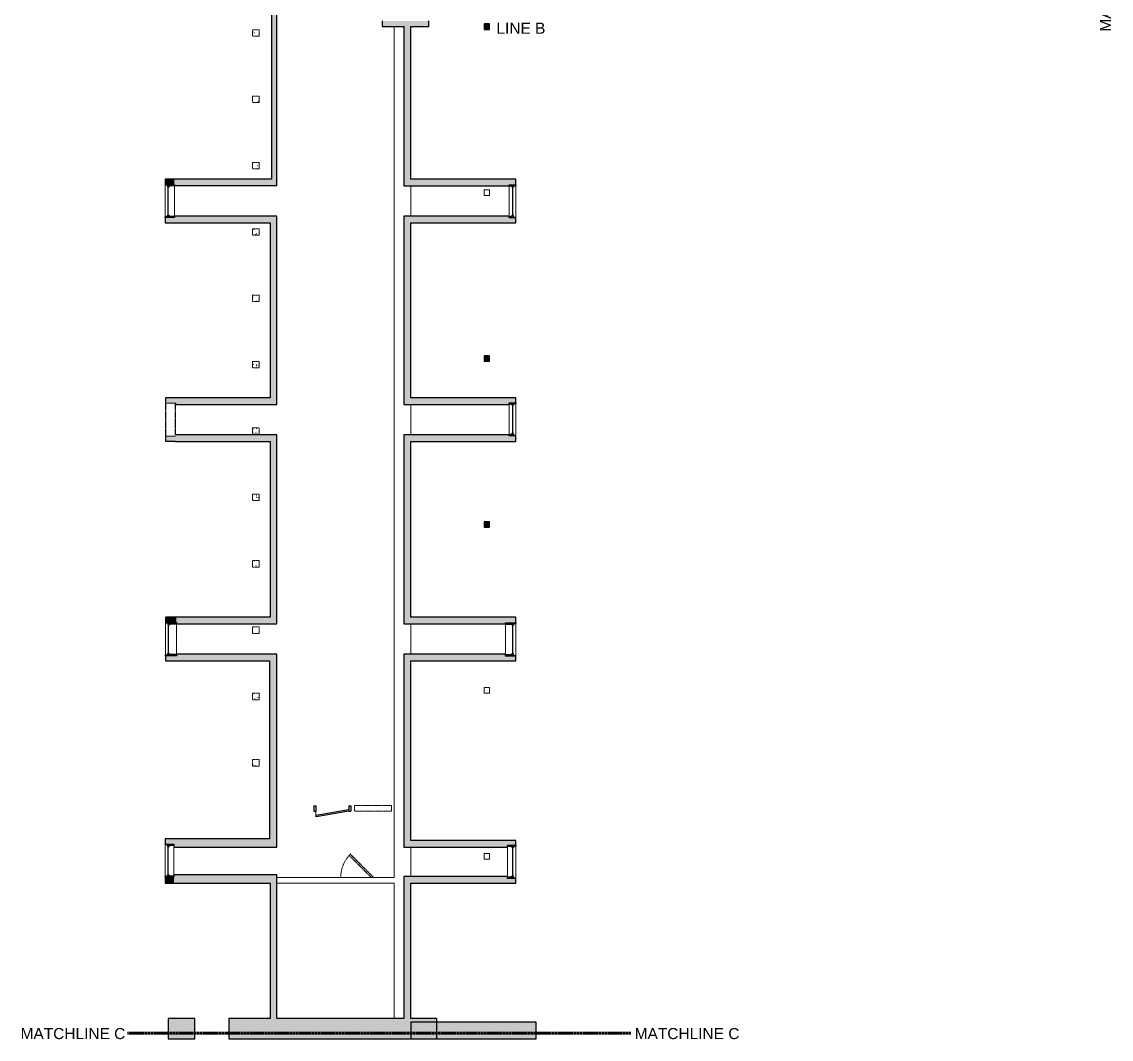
# Model space of a CAD drawing. Header units: inches. Extents: x -1176 to 1507, y -2527 to 978.
# Drawn here: x -1176 to 6, y -1285 to -181 of the extents above; entities that cross this region are included whole.
import ezdxf

# ---------------------------------------------------------------- set-up
doc = ezdxf.new("R2010")
doc.units = ezdxf.units.IN
doc.header["$MEASUREMENT"] = 0
doc.linetypes.add('Dash', pattern=[0.25, 0.125, -0.125])
doc.linetypes.add('Demolished', pattern=[0.1875, 0.125, -0.0625])
for name, color, linetype, lineweight in [('A-ANNO-MATC', 214, 'Dash', 140), ('A-COLS', 52, 'Continuous', 18), ('A-DOOR', 31, 'Continuous', 18), ('A-DOOR-FRAM', 31, 'Continuous', 30), ('A-GLAZ', 151, 'Continuous', 18), ('A-WALL', 113, 'Continuous', 18), ('A-WALL-PATT', 111, 'Continuous', 18), ('G-ANNO-TEXT', 231, 'Continuous', 9), ('I-WALL', 2, 'Continuous', 18), ('S-COLS', 52, 'Continuous', 18)]:
    doc.layers.add(name, color=color, linetype=linetype, lineweight=lineweight)
doc.styles.add('Swis721 Lt BT_1', font='swissl.ttf', dxfattribs={"height": 12})
pattern_1 = [(0, (0, 0), (15.36, 3.84), [0.634, -10.886, 0.634, -10.886, -61.44]), (0, (0, 0), (15.36, 3.84), [-23.04, 0.634, -22.406, 0.634, -10.886, -26.88]), (0, (0, 0), (15.36, 3.84), [-57.6, 0.634, -7.046, 0.634, -18.566]), (120, (5.76, 1.92), (-11.005538, 11.38215), [0.634, -10.886, 0.634, -10.886, -61.44]), (120, (5.76, 1.92), (-11.005538, 11.38215), [-23.04, 0.634, -22.406, 0.634, -10.886, -26.88]), (120, (5.76, 1.92), (-11.005538, 11.38215), [-57.6, 0.634, -7.046, 0.634, -18.566]), (240, (7.68, 9.6), (-4.354462, -15.22215), [0.634, -10.886, 0.634, -10.886, -61.44]), (240, (7.68, 9.6), (-4.354462, -15.22215), [-23.04, 0.634, -22.406, 0.634, -10.886, -26.88]), (240, (7.68, 9.6), (-4.354462, -15.22215), [-57.6, 0.634, -7.046, 0.634, -18.566])]

# ---------------------------------------------------------------- blocks, each defined once
blk = doc.blocks.new('Double Hung - 36_ x 60_ 2-7095674-3rd Floor Demo')
at = {"layer": 'A-GLAZ', "color": 8, "lineweight": 30}
for p, q in [((-18, 5), (-17.25, 5)), ((-17.25, 0.75), (-17.25, 5)), ((-17.25, 2.5), (-17.25, 0.75)), ((-17.25, 2.5), (-15.5, 2.5)), ((-17.25, 0.75), (-15.5, 0.75)), ((-17.25, 0.75), (-16.75, 0.75)), ((-16.75, -5), (-16.75, 0.75)), ((-15.5, 2.5), (-15.5, 0.75)), ((-15.5, 1.625), (15.5, 1.625)), ((15.5, 2.5), (15.5, 0.75)), ((17.25, 2.5), (15.5, 2.5)), ((17.25, 0.75), (15.5, 0.75)), ((16.75, 0.75), (17.25, 0.75)), ((16.75, 0.75), (16.75, -5)), ((17.25, 0.75), (17.25, 5)), ((18, 5), (17.25, 5)), ((17.25, 2.5), (17.25, 0.75)), ((-16.75, -5), (-18, -5)), ((16.75, -5), (18, -5))]:
    blk.add_line(p, q, dxfattribs=at)
blk = doc.blocks.new('Double Hung - 36_ x 60_ 2-7095673-3rd Floor Demo')
at = {"layer": 'A-GLAZ', "color": 8, "lineweight": 30}
for p, q in [((-18, 6), (-17.25, 6)), ((-17.25, 1.75), (-17.25, 6)), ((-17.25, 3.5), (-17.25, 1.75)), ((-17.25, 3.5), (-15.5, 3.5)), ((-17.25, 1.75), (-15.5, 1.75)), ((-17.25, 1.75), (-16.75, 1.75)), ((-16.75, -6), (-16.75, 1.75)), ((-15.5, 3.5), (-15.5, 1.75)), ((-15.5, 2.625), (15.5, 2.625)), ((15.5, 3.5), (15.5, 1.75)), ((17.25, 3.5), (15.5, 3.5)), ((17.25, 1.75), (15.5, 1.75)), ((16.75, 1.75), (17.25, 1.75)), ((16.75, 1.75), (16.75, -6)), ((17.25, 1.75), (17.25, 6)), ((18, 6), (17.25, 6)), ((17.25, 3.5), (17.25, 1.75)), ((-16.75, -6), (-18, -6)), ((16.75, -6), (18, -6))]:
    blk.add_line(p, q, dxfattribs=at)
blk = doc.blocks.new('Double Hung - 36_ x 60_ 2-7095671-3rd Floor Demo')
at = {"layer": 'A-GLAZ', "color": 8, "lineweight": 30}
for p, q in [((-18, 4.75), (-17.25, 4.75)), ((-17.25, 0.5), (-17.25, 4.75)), ((-17.25, 2.25), (-17.25, 0.5)), ((-17.25, 2.25), (-15.5, 2.25)), ((-17.25, 0.5), (-15.5, 0.5)), ((-17.25, 0.5), (-16.75, 0.5)), ((-16.75, -4.75), (-16.75, 0.5)), ((-15.5, 2.25), (-15.5, 0.5)), ((-15.5, 1.375), (15.5, 1.375)), ((15.5, 2.25), (15.5, 0.5)), ((17.25, 2.25), (15.5, 2.25)), ((17.25, 0.5), (15.5, 0.5)), ((16.75, 0.5), (17.25, 0.5)), ((16.75, 0.5), (16.75, -4.75)), ((17.25, 0.5), (17.25, 4.75)), ((18, 4.75), (17.25, 4.75)), ((17.25, 2.25), (17.25, 0.5)), ((-16.75, -4.75), (-18, -4.75)), ((16.75, -4.75), (18, -4.75))]:
    blk.add_line(p, q, dxfattribs=at)
blk = doc.blocks.new('Double Hung - 36_ x 60_ 2-7095677-3rd Floor Demo')
at = {"layer": 'A-GLAZ', "color": 8, "lineweight": 30}
for p, q in [((-18, 4.5), (-17.25, 4.5)), ((-17.25, 0.25), (-17.25, 4.5)), ((-17.25, 2), (-17.25, 0.25)), ((-17.25, 2), (-15.5, 2)), ((-17.25, 0.25), (-15.5, 0.25)), ((-17.25, 0.25), (-16.75, 0.25)), ((-16.75, -4.5), (-16.75, 0.25)), ((-15.5, 2), (-15.5, 0.25)), ((-15.5, 1.125), (15.5, 1.125)), ((15.5, 2), (15.5, 0.25)), ((17.25, 2), (15.5, 2)), ((17.25, 0.25), (15.5, 0.25)), ((16.75, 0.25), (17.25, 0.25)), ((16.75, 0.25), (16.75, -4.5)), ((17.25, 0.25), (17.25, 4.5)), ((18, 4.5), (17.25, 4.5)), ((17.25, 2), (17.25, 0.25)), ((-16.75, -4.5), (-18, -4.5)), ((16.75, -4.5), (18, -4.5))]:
    blk.add_line(p, q, dxfattribs=at)
blk = doc.blocks.new('Double Hung - 36_ x 60_ 2-7095672-3rd Floor Demo')
at = {"layer": 'A-GLAZ', "color": 8, "lineweight": 30}
for p, q in [((-18, 5.5), (-17.25, 5.5)), ((-17.25, 1.25), (-17.25, 5.5)), ((-17.25, 3), (-17.25, 1.25)), ((-17.25, 3), (-15.5, 3)), ((-17.25, 1.25), (-15.5, 1.25)), ((-17.25, 1.25), (-16.75, 1.25)), ((-16.75, -5.5), (-16.75, 1.25)), ((-15.5, 3), (-15.5, 1.25)), ((-15.5, 2.125), (15.5, 2.125)), ((15.5, 3), (15.5, 1.25)), ((17.25, 3), (15.5, 3)), ((17.25, 1.25), (15.5, 1.25)), ((16.75, 1.25), (17.25, 1.25)), ((16.75, 1.25), (16.75, -5.5)), ((17.25, 1.25), (17.25, 5.5)), ((18, 5.5), (17.25, 5.5)), ((17.25, 3), (17.25, 1.25)), ((-16.75, -5.5), (-18, -5.5)), ((16.75, -5.5), (18, -5.5))]:
    blk.add_line(p, q, dxfattribs=at)
blk = doc.blocks.new('Double Hung - 36_ x 60_ 2-7095675-3rd Floor Demo')
at = {"layer": 'A-GLAZ', "color": 8, "lineweight": 30}
for p, q in [((-18, 3.625), (-17.25, 3.625)), ((-17.25, -0.625), (-17.25, 3.625)), ((-17.25, 1.125), (-17.25, -0.625)), ((-17.25, 1.125), (-15.5, 1.125)), ((-15.5, 1.125), (-15.5, -0.625)), ((-15.5, 0.25), (15.5, 0.25)), ((15.5, 1.125), (15.5, -0.625)), ((17.25, 1.125), (15.5, 1.125)), ((17.25, -0.625), (17.25, 3.625)), ((18, 3.625), (17.25, 3.625)), ((17.25, 1.125), (17.25, -0.625)), ((-16.75, -3.625), (-18, -3.625)), ((-17.25, -0.625), (-15.5, -0.625)), ((-17.25, -0.625), (-16.75, -0.625)), ((-16.75, -3.625), (-16.75, -0.625)), ((17.25, -0.625), (15.5, -0.625)), ((16.75, -0.625), (17.25, -0.625)), ((16.75, -0.625), (16.75, -3.625)), ((16.75, -3.625), (18, -3.625))]:
    blk.add_line(p, q, dxfattribs=at)
blk = doc.blocks.new('Single Flush - D2 3_ X 8_-8252910-3rd Floor Demo')
at = {"layer": 'A-DOOR', "color": 8, "lineweight": 30}
for p, q in [((-17.7, -7.5), (17.6, -1.3)), ((-17.4, -9.2), (-17.7, -7.5)), ((17.9, -3), (-17.4, -9.2)), ((17.6, -1.3), (17.9, -3))]:
    blk.add_line(p, q, dxfattribs=at)
at = {"layer": 'A-DOOR', "lineweight": 9}
blk.add_arc((17.9, -3), 35.8, 179.5, 190, dxfattribs=at)
at = {"layer": 'A-DOOR-FRAM', "color": 8}
for p, q in [((-20, 2.8), (-20, -3)), ((-20, 2.8), (-18, 2.8)), ((-18, 2.8), (-18, -3)), ((18, 2.8), (18, -3)), ((18, 2.8), (20, 2.8)), ((20, 2.8), (20, -3)), ((-20, -3), (-18, -3)), ((18, -3), (20, -3))]:
    blk.add_line(p, q, dxfattribs=at)
blk = doc.blocks.new('Single Flush - D2 3_ X 8_-8252891-3rd Floor Demo')
at = {"layer": 'A-DOOR', "color": 250, "linetype": 'Demolished', "lineweight": 30}
for p, q in [((-7.4, 28.3), (-8.7, 27.1)), ((-8.7, 27.1), (15.4, 3)), ((17.9, 3), (-7.4, 28.3))]:
    blk.add_line(p, q, dxfattribs=at)
at = {"layer": 'A-DOOR', "color": 7, "linetype": 'Demolished', "lineweight": 9}
blk.add_arc((17.9, 3), 35.8, 135, 179.9988, dxfattribs=at)

msp = doc.modelspace()

# ---------------------------------------------------------------- hatches: boundary and pattern name
at = {"layer": 'A-COLS'}
for points in [[(-668.5, -189.2), (-668.5, -183.2), (-674.5, -183.2), (-674.5, -189.2)], [(-668.5, -549.2), (-668.5, -543.2), (-674.5, -543.2), (-674.5, -549.2)], [(-668.5, -729.2), (-668.5, -723.2), (-674.5, -723.2), (-674.5, -729.2)]]:
    msp.add_hatch(color=250, dxfattribs=at).paths.add_polyline_path(points, flags=0)
at = {"layer": 'A-WALL-PATT', "lineweight": 9}
for points in [[(-899.1, -358.5), (-899.1, -162.3), (-905.1, -162.3), (-905.1, -358.5)], [(-734.5, -185.9), (-734.5, -179.9), (-784.8, -179.9), (-784.8, -185.9), (-754, -185.9)], [(-754, -351.5), (-754, -185.9), (-761.3, -185.9), (-761.3, -351.5)], [(-1010.3, -357.3), (-1010.3, -351.5), (-1020.3, -351.5), (-1020.3, -357.3)], [(-948.5, -358.5), (-905.1, -358.5), (-905.1, -351.5), (-1010.3, -351.5), (-1010.3, -358.5)], [(-647.3, -358.8), (-647.3, -357.6), (-640.1, -357.6), (-640.1, -351.5), (-761.3, -351.5), (-761.3, -358.8)], [(-948.5, -398.9), (-906.3, -398.9), (-906.3, -391.6), (-1010.3, -391.6), (-1010.3, -393.3), (-1020.3, -393.3), (-1020.3, -398.9)], [(-906.3, -589), (-899.1, -589), (-899.1, -391.6), (-906.3, -391.6), (-906.3, -537.3)], [(-761.3, -589), (-754, -589), (-754, -391.6), (-761.3, -391.6), (-761.3, -537.3)], [(-640.1, -398.9), (-640.1, -393.6), (-647.3, -393.6), (-647.3, -391.6), (-754, -391.6), (-754, -398.9)], [(-948.5, -596), (-899.1, -596), (-899.1, -589), (-1009, -589), (-1009, -596)], [(-647.3, -596.2), (-647.3, -594.2), (-640.1, -594.2), (-640.1, -589), (-761.3, -589), (-761.3, -596.2)], [(-906.3, -636.2), (-906.3, -628.9), (-1009, -628.9), (-1009, -636.2), (-948.5, -636.2)], [(-906.3, -826.9), (-899.1, -826.9), (-899.1, -628.9), (-906.3, -628.9), (-906.3, -778.7)], [(-761.3, -826.9), (-754, -826.9), (-754, -628.9), (-761.3, -628.9), (-761.3, -778.7)], [(-640.1, -636.2), (-640.1, -630.2), (-647.3, -630.2), (-647.3, -628.9), (-754, -628.9), (-754, -636.2)], [(-1008, -832.7), (-1008, -826.9), (-1020, -826.9), (-1020, -832.7)], [(-948.5, -833.9), (-899.1, -833.9), (-899.1, -826.9), (-1008, -826.9), (-1008, -833.9)], [(-651.1, -834.2), (-651.1, -833), (-640.1, -833), (-640.1, -826.9), (-761.3, -826.9), (-761.3, -834.2)], [(-907.1, -874.2), (-907.1, -867), (-1008, -867), (-1008, -868.7), (-1020, -868.7), (-1020, -874.2), (-948.5, -874.2)], [(-907.1, -1076.2), (-899.1, -1076.2), (-899.1, -867), (-907.1, -867), (-907.1, -1067.2)], [(-754, -1069), (-754, -867), (-761.3, -867), (-761.3, -1069)], [(-640.1, -874.2), (-640.1, -869), (-651.1, -869), (-651.1, -867), (-754, -867), (-754, -874.2)], [(-948.5, -1076.2), (-907.1, -1076.2), (-907.1, -1067.2), (-1020.3, -1067.2), (-1020.3, -1073), (-1010.8, -1073), (-1010.8, -1076.2)], [(-649.1, -1076.2), (-649.1, -1069), (-761.3, -1069), (-761.3, -1076.2)], [(-1010.8, -1115.3), (-1010.8, -1109), (-1020.3, -1109), (-1020.3, -1115.3)], [(-899.1, -1115.3), (-899.1, -1106.3), (-1010.8, -1106.3), (-1010.8, -1115.3), (-906.3, -1115.3)], [(-761.3, -1262.2), (-754, -1262.2), (-754, -1108.2), (-761.3, -1108.2), (-761.3, -1261.6)], [(-649.1, -1115.5), (-649.1, -1108.2), (-754, -1108.2), (-754, -1115.5)], [(-906.3, -1262.2), (-899.1, -1262.2), (-899.1, -1115.3), (-906.3, -1115.3), (-906.3, -1261.6)], [(-988.1, -1284.2), (-988.1, -1262.2), (-1017.1, -1262.2), (-1017.1, -1284.2)], [(-725.8, -1284.2), (-725.8, -1262.2), (-951.1, -1262.2), (-951.1, -1284.2)], [(-754, -1284.2), (-618, -1284.2), (-618, -1266.2), (-754, -1266.2)]]:
    msp.add_hatch(color=7, dxfattribs=at).paths.add_polyline_path(points, flags=0)
h = msp.add_hatch(color=7, dxfattribs=at)
h.paths.add_polyline_path([(-1009, -636), (-1009, -630.6), (-1020, -630.6), (-1020, -636)], flags=0)
h.paths.add_polyline_path([(-1009, -594.6), (-1009, -589), (-1020, -589), (-1020, -594.6)], flags=0)
h = msp.add_hatch(color=7, dxfattribs=at)
h.paths.add_polyline_path([(-640.1, -1115.5), (-640.1, -1110.2), (-649.1, -1110.2), (-649.1, -1115.5)], flags=0)
h.paths.add_polyline_path([(-649.1, -1074.2), (-640.1, -1074.2), (-640.1, -1069), (-649.1, -1069)], flags=0)
at = {"layer": 'S-COLS', "linetype": 'Demolished', "lineweight": 9}
h = msp.add_hatch(dxfattribs=at)
h.set_pattern_fill('FP_1', style=0, pattern_type=2)
h.set_pattern_definition(pattern_1)
h.paths.add_polyline_path([(-918.5, -196.4), (-918.5, -189.4), (-925.5, -189.4), (-925.5, -196.4)], flags=0)
h = msp.add_hatch(dxfattribs=at)
h.set_pattern_fill('FP_1', style=0, pattern_type=2)
h.set_pattern_definition(pattern_1)
h.paths.add_polyline_path([(-925.5, -268.4), (-918.5, -268.4), (-918.5, -261.4), (-925.5, -261.4)], flags=0)
h = msp.add_hatch(dxfattribs=at)
h.set_pattern_fill('FP_1', style=0, pattern_type=2)
h.set_pattern_definition(pattern_1)
h.paths.add_polyline_path([(-925.5, -340.4), (-918.5, -340.4), (-918.5, -333.4), (-925.5, -333.4)], flags=0)
h = msp.add_hatch(dxfattribs=at)
h.set_pattern_fill('FP_1', style=0, pattern_type=2)
h.set_pattern_definition(pattern_1)
h.paths.add_polyline_path([(-918.5, -412.4), (-918.5, -405.4), (-925.5, -405.4), (-925.5, -412.4)], flags=0)
h = msp.add_hatch(dxfattribs=at)
h.set_pattern_fill('FP_1', style=0, pattern_type=2)
h.set_pattern_definition(pattern_1)
h.paths.add_polyline_path([(-918.5, -484.4), (-918.5, -477.4), (-925.5, -477.4), (-925.5, -484.4)], flags=0)
h = msp.add_hatch(dxfattribs=at)
h.set_pattern_fill('FP_1', style=0, pattern_type=2)
h.set_pattern_definition(pattern_1)
h.paths.add_polyline_path([(-918.5, -556.4), (-918.5, -549.4), (-925.5, -549.4), (-925.5, -556.4)], flags=0)
h = msp.add_hatch(dxfattribs=at)
h.set_pattern_fill('FP_1', style=0, pattern_type=2)
h.set_pattern_definition(pattern_1)
h.paths.add_polyline_path([(-925.5, -628.4), (-918.5, -628.4), (-918.5, -621.4), (-925.5, -621.4)], flags=0)
h = msp.add_hatch(dxfattribs=at)
h.set_pattern_fill('FP_1', style=0, pattern_type=2)
h.set_pattern_definition(pattern_1)
h.paths.add_polyline_path([(-918.5, -700.4), (-918.5, -693.4), (-925.5, -693.4), (-925.5, -700.4)], flags=0)
h = msp.add_hatch(dxfattribs=at)
h.set_pattern_fill('FP_1', style=0, pattern_type=2)
h.set_pattern_definition(pattern_1)
h.paths.add_polyline_path([(-918.5, -772.4), (-918.5, -765.4), (-925.5, -765.4), (-925.5, -772.4)], flags=0)
h = msp.add_hatch(dxfattribs=at)
h.set_pattern_fill('FP_1', style=0, pattern_type=2)
h.set_pattern_definition(pattern_1)
h.paths.add_polyline_path([(-925.5, -916.4), (-918.5, -916.4), (-918.5, -909.4), (-925.5, -909.4)], flags=0)
h = msp.add_hatch(dxfattribs=at)
h.set_pattern_fill('FP_1', style=0, pattern_type=2)
h.set_pattern_definition(pattern_1)
h.paths.add_polyline_path([(-925.5, -988.4), (-918.5, -988.4), (-918.5, -981.4), (-925.5, -981.4)], flags=0)

# ---------------------------------------------------------------- linework, layer by layer
at = {"layer": 'A-ANNO-MATC'}
msp.add_line((-1061, -1278.3), (-515, -1278.3), dxfattribs=at)
at = {"layer": 'A-COLS', "color": 8, "lineweight": 30}
for p, q in [((-668.5, -183.2), (-674.5, -183.2)), ((-674.5, -183.2), (-674.5, -189.2)), ((-668.5, -189.2), (-668.5, -183.2)), ((-674.5, -189.2), (-668.5, -189.2)), ((-668.5, -543.2), (-674.5, -543.2)), ((-674.5, -543.2), (-674.5, -549.2)), ((-668.5, -549.2), (-668.5, -543.2)), ((-674.5, -549.2), (-668.5, -549.2)), ((-668.5, -723.2), (-674.5, -723.2)), ((-674.5, -723.2), (-674.5, -729.2)), ((-674.5, -729.2), (-668.5, -729.2)), ((-668.5, -729.2), (-668.5, -723.2))]:
    msp.add_line(p, q, dxfattribs=at)
at = {"layer": 'A-COLS', "lineweight": 9}
for p, q in [((-674.5, -363.2), (-668.5, -363.2)), ((-674.5, -369.2), (-674.5, -363.2)), ((-668.5, -363.2), (-668.5, -369.2)), ((-668.5, -369.2), (-674.5, -369.2)), ((-674.5, -903.2), (-668.5, -903.2)), ((-674.5, -909.2), (-674.5, -903.2)), ((-668.5, -909.2), (-674.5, -909.2)), ((-668.5, -903.2), (-668.5, -909.2)), ((-674.5, -1083.2), (-668.5, -1083.2)), ((-674.5, -1089.2), (-674.5, -1083.2)), ((-668.5, -1083.2), (-668.5, -1089.2)), ((-668.5, -1089.2), (-674.5, -1089.2))]:
    msp.add_line(p, q, dxfattribs=at)
at = {"layer": 'A-WALL', "color": 8, "lineweight": 30}
for p, q in [((-905.1, -162.3), (-905.1, -351.5)), ((-899.1, -358.5), (-899.1, -162.3)), ((-784.8, -179.9), (-784.8, -185.9)), ((-784.8, -185.9), (-761.3, -185.9)), ((-754, -185.9), (-734.5, -185.9)), ((-734.5, -185.9), (-734.5, -179.9)), ((-1020.3, -351.5), (-1020.3, -357.3)), ((-905.1, -351.5), (-1020.3, -351.5)), ((-1020.3, -357.3), (-1010.3, -357.3)), ((-1010.3, -357.3), (-1010.3, -358.5)), ((-1010.3, -358.5), (-899.1, -358.5)), ((-906.3, -589), (-1020, -589)), ((-899.1, -596), (-899.1, -589)), ((-1009, -594.6), (-1009, -596)), ((-1009, -596), (-899.1, -596)), ((-1020, -636), (-1009, -636)), ((-1020, -826.9), (-1020, -832.7)), ((-906.3, -826.9), (-1020, -826.9)), ((-899.1, -833.9), (-899.1, -826.9)), ((-1020, -832.7), (-1008, -832.7)), ((-1008, -832.7), (-1008, -833.9)), ((-1008, -833.9), (-899.1, -833.9)), ((-899.1, -867), (-907.1, -867)), ((-907.1, -874.2), (-907.1, -1067.2)), ((-899.1, -1076.2), (-899.1, -867)), ((-907.1, -1067.2), (-1020.3, -1067.2)), ((-1020.3, -1067.2), (-1020.3, -1073)), ((-1020.3, -1073), (-1010.8, -1073)), ((-1010.8, -1073), (-1010.8, -1076.2)), ((-640.1, -1069), (-649.1, -1069)), ((-649.1, -1074.2), (-640.1, -1074.2)), ((-640.1, -1074.2), (-640.1, -1069)), ((-1010.8, -1076.2), (-899.1, -1076.2)), ((-1010.8, -1109), (-1020.3, -1109)), ((-1020.3, -1109), (-1020.3, -1115.3)), ((-899.1, -1106.3), (-1010.8, -1106.3)), ((-1010.8, -1106.3), (-1010.8, -1109)), ((-899.1, -1115.3), (-899.1, -1106.3)), ((-640.1, -1110.2), (-649.1, -1110.2)), ((-640.1, -1115.5), (-640.1, -1110.2)), ((-1020.3, -1115.3), (-906.3, -1115.3)), ((-649.1, -1115.5), (-640.1, -1115.5)), ((-988.1, -1262.2), (-1017.1, -1262.2)), ((-1017.1, -1262.2), (-1017.1, -1284.2)), ((-988.1, -1284.2), (-988.1, -1262.2)), ((-906.3, -1262.2), (-951.1, -1262.2)), ((-951.1, -1262.2), (-951.1, -1284.2)), ((-761.3, -1262.2), (-899.1, -1262.2)), ((-725.8, -1262.2), (-754, -1262.2)), ((-725.8, -1284.2), (-725.8, -1262.2)), ((-618, -1266.2), (-754, -1266.2)), ((-754, -1266.2), (-754, -1284.2)), ((-618, -1284.2), (-618, -1266.2)), ((-1017.1, -1284.2), (-988.1, -1284.2)), ((-951.1, -1284.2), (-618, -1284.2))]:
    msp.add_line(p, q, dxfattribs=at)
at = {"layer": 'A-WALL', "lineweight": 9}
for p, q in [((-772, -1109.3), (-772, -185.9)), ((-1020.3, -391.6), (-1020.3, -357.3)), ((-1010.3, -358.5), (-1010.3, -391.6)), ((-754, -358.8), (-754, -391.6)), ((-1020, -594.6), (-1009, -594.6)), ((-754, -596.2), (-754, -628.9)), ((-1009, -630.6), (-1020, -630.6)), ((-1020, -867), (-1020, -832.7)), ((-1008, -833.9), (-1008, -867)), ((-754, -834.2), (-754, -867)), ((-651.1, -867), (-651.1, -834.2)), ((-640.1, -834.2), (-640.1, -867)), ((-1020.3, -1109), (-1020.3, -1073)), ((-640.1, -1074.2), (-640.1, -1110.2)), ((-1010.8, -1076.2), (-1010.8, -1106.3)), ((-754, -1076.2), (-754, -1108.2)), ((-649.1, -1108.2), (-649.1, -1076.2)), ((-899.1, -1109.3), (-772, -1109.3)), ((-772, -1115.3), (-899.1, -1115.3)), ((-772, -1262.2), (-772, -1115.3))]:
    msp.add_line(p, q, dxfattribs=at)
at = {"layer": 'A-WALL', "color": 250, "linetype": 'Demolished', "lineweight": 30}
for p, q in [((-1020, -589), (-1020, -636)), ((-1009, -628.9), (-1009, -594.6))]:
    msp.add_line(p, q, dxfattribs=at)
at = {"layer": 'A-WALL', "color": 7, "linetype": 'Demolished', "lineweight": 9}
for p, q in [((-1009, -594.6), (-1020, -594.6)), ((-1020, -630.6), (-1009, -630.6)), ((-815, -1031.3), (-775, -1031.3)), ((-815, -1031.3), (-815, -1037.3)), ((-775, -1037.3), (-815, -1037.3)), ((-775, -1037.3), (-775, -1031.3))]:
    msp.add_line(p, q, dxfattribs=at)
at = {"layer": 'I-WALL', "color": 8, "lineweight": 30}
for p, q in [((-761.3, -185.9), (-761.3, -358.8)), ((-754, -351.5), (-754, -185.9)), ((-640.1, -351.5), (-754, -351.5)), ((-640.1, -357.6), (-640.1, -351.5)), ((-761.3, -358.8), (-647.3, -358.8)), ((-647.3, -358.8), (-647.3, -357.6)), ((-647.3, -357.6), (-640.1, -357.6)), ((-1010.3, -393.3), (-1020.3, -393.3)), ((-1020.3, -393.3), (-1020.3, -398.9)), ((-1020.3, -398.9), (-906.3, -398.9)), ((-899.1, -391.6), (-1010.3, -391.6)), ((-1010.3, -391.6), (-1010.3, -393.3)), ((-906.3, -398.9), (-906.3, -589)), ((-899.1, -589), (-899.1, -391.6)), ((-761.3, -391.6), (-761.3, -596.2)), ((-647.3, -391.6), (-761.3, -391.6)), ((-754, -589), (-754, -398.9)), ((-754, -398.9), (-640.1, -398.9)), ((-647.3, -393.6), (-647.3, -391.6)), ((-640.1, -393.6), (-647.3, -393.6)), ((-640.1, -398.9), (-640.1, -393.6)), ((-640.1, -589), (-754, -589)), ((-640.1, -594.2), (-640.1, -589)), ((-761.3, -596.2), (-647.3, -596.2)), ((-647.3, -596.2), (-647.3, -594.2)), ((-647.3, -594.2), (-640.1, -594.2)), ((-899.1, -628.9), (-1009, -628.9)), ((-1009, -636), (-1009, -636.2)), ((-1009, -636.2), (-906.3, -636.2)), ((-906.3, -636.2), (-906.3, -826.9)), ((-899.1, -826.9), (-899.1, -628.9)), ((-761.3, -628.9), (-761.3, -834.2)), ((-647.3, -628.9), (-761.3, -628.9)), ((-754, -826.9), (-754, -636.2)), ((-754, -636.2), (-640.1, -636.2)), ((-647.3, -630.2), (-647.3, -628.9)), ((-640.1, -630.2), (-647.3, -630.2)), ((-640.1, -636.2), (-640.1, -630.2)), ((-640.1, -826.9), (-754, -826.9)), ((-640.1, -833), (-640.1, -826.9)), ((-761.3, -834.2), (-651.1, -834.2)), ((-651.1, -834.2), (-651.1, -833)), ((-651.1, -833), (-640.1, -833)), ((-1008, -868.7), (-1020, -868.7)), ((-1020, -868.7), (-1020, -874.2)), ((-1020, -874.2), (-907.1, -874.2)), ((-907.1, -867), (-1008, -867)), ((-1008, -867), (-1008, -868.7)), ((-761.3, -867), (-761.3, -1076.2)), ((-651.1, -867), (-761.3, -867)), ((-754, -1069), (-754, -874.2)), ((-754, -874.2), (-640.1, -874.2)), ((-651.1, -869), (-651.1, -867)), ((-640.1, -869), (-651.1, -869)), ((-640.1, -874.2), (-640.1, -869)), ((-649.1, -1069), (-754, -1069)), ((-649.1, -1076.2), (-649.1, -1074.2)), ((-761.3, -1076.2), (-649.1, -1076.2)), ((-761.3, -1108.2), (-761.3, -1262.2)), ((-649.1, -1108.2), (-761.3, -1108.2)), ((-649.1, -1110.2), (-649.1, -1108.2)), ((-906.3, -1115.3), (-906.3, -1262.2)), ((-899.1, -1262.2), (-899.1, -1115.3)), ((-754, -1262.2), (-754, -1115.5)), ((-754, -1115.5), (-649.1, -1115.5))]:
    msp.add_line(p, q, dxfattribs=at)
at = {"layer": 'I-WALL', "lineweight": 9}
for p, q in [((-647.3, -391.6), (-647.3, -358.8)), ((-640.1, -357.6), (-640.1, -393.6)), ((-1020.3, -393.3), (-1020.3, -391.6)), ((-647.3, -628.9), (-647.3, -596.2)), ((-640.1, -594.2), (-640.1, -630.2)), ((-640.1, -833), (-640.1, -834.2)), ((-1020, -868.7), (-1020, -867)), ((-640.1, -867), (-640.1, -869))]:
    msp.add_line(p, q, dxfattribs=at)
at = {"layer": 'S-COLS', "color": 7, "linetype": 'Demolished', "lineweight": 9}
for p, q in [((-925.5, -189.4), (-918.5, -189.4)), ((-925.5, -196.4), (-925.5, -189.4)), ((-918.5, -196.4), (-925.5, -196.4)), ((-918.5, -189.4), (-918.5, -196.4)), ((-925.5, -261.4), (-918.5, -261.4)), ((-925.5, -268.4), (-925.5, -261.4)), ((-918.5, -268.4), (-925.5, -268.4)), ((-918.5, -261.4), (-918.5, -268.4)), ((-925.5, -333.4), (-918.5, -333.4)), ((-925.5, -340.4), (-925.5, -333.4)), ((-918.5, -340.4), (-925.5, -340.4)), ((-918.5, -333.4), (-918.5, -340.4)), ((-925.5, -405.4), (-918.5, -405.4)), ((-925.5, -412.4), (-925.5, -405.4)), ((-918.5, -412.4), (-925.5, -412.4)), ((-918.5, -405.4), (-918.5, -412.4)), ((-925.5, -477.4), (-918.5, -477.4)), ((-925.5, -484.4), (-925.5, -477.4)), ((-918.5, -477.4), (-918.5, -484.4)), ((-918.5, -484.4), (-925.5, -484.4)), ((-925.5, -549.4), (-918.5, -549.4)), ((-925.5, -556.4), (-925.5, -549.4)), ((-918.5, -549.4), (-918.5, -556.4)), ((-918.5, -556.4), (-925.5, -556.4)), ((-925.5, -621.4), (-918.5, -621.4)), ((-925.5, -628.4), (-925.5, -621.4)), ((-918.5, -621.4), (-918.5, -628.4)), ((-918.5, -628.4), (-925.5, -628.4)), ((-925.5, -693.4), (-918.5, -693.4)), ((-925.5, -700.4), (-925.5, -693.4)), ((-918.5, -693.4), (-918.5, -700.4)), ((-918.5, -700.4), (-925.5, -700.4)), ((-925.5, -765.4), (-918.5, -765.4)), ((-925.5, -772.4), (-925.5, -765.4)), ((-918.5, -765.4), (-918.5, -772.4)), ((-918.5, -772.4), (-925.5, -772.4)), ((-925.5, -837.4), (-918.5, -837.4)), ((-925.5, -844.4), (-925.5, -837.4)), ((-918.5, -837.4), (-918.5, -844.4)), ((-918.5, -844.4), (-925.5, -844.4)), ((-925.5, -909.4), (-918.5, -909.4)), ((-925.5, -916.4), (-925.5, -909.4)), ((-918.5, -909.4), (-918.5, -916.4)), ((-918.5, -916.4), (-925.5, -916.4)), ((-925.5, -981.4), (-918.5, -981.4)), ((-925.5, -988.4), (-925.5, -981.4)), ((-918.5, -988.4), (-925.5, -988.4)), ((-918.5, -981.4), (-918.5, -988.4))]:
    msp.add_line(p, q, dxfattribs=at)

# ---------------------------------------------------------------- block references
at = {"layer": 'A-DOOR'}
msp.add_blockref('Single Flush - D2 3_ X 8_-8252910-3rd Floor Demo', (-839, -1034.3), dxfattribs=at)
at = {"layer": 'A-DOOR', "color": 7, "linetype": 'Demolished', "lineweight": 9}
msp.add_blockref('Single Flush - D2 3_ X 8_-8252891-3rd Floor Demo', (-812, -1112.3), dxfattribs=at)
at = {"layer": 'A-GLAZ'}
for name, p, rotation in [('Double Hung - 36_ x 60_ 2-7095674-3rd Floor Demo', (-1015.3, -375.3), 90), ('Double Hung - 36_ x 60_ 2-7095675-3rd Floor Demo', (-643.7, -375.6), 270), ('Double Hung - 36_ x 60_ 2-7095675-3rd Floor Demo', (-643.7, -612.2), 270), ('Double Hung - 36_ x 60_ 2-7095673-3rd Floor Demo', (-1014, -850.7), 90), ('Double Hung - 36_ x 60_ 2-7095672-3rd Floor Demo', (-645.6, -851), 270), ('Double Hung - 36_ x 60_ 2-7095671-3rd Floor Demo', (-1015.5, -1091), 90), ('Double Hung - 36_ x 60_ 2-7095677-3rd Floor Demo', (-644.6, -1092.2), 269.9999999999999)]:
    msp.add_blockref(name, p, dxfattribs=dict(at, rotation=rotation))

# ---------------------------------------------------------------- texts
at = {"layer": 'G-ANNO-TEXT', "color": 7, "insert": (-6.5, -191.6), "char_height": 12, "width": 127.109, "attachment_point": 1, "rotation": 90, "style": 'Swis721 Lt BT_1'}
msp.add_mtext('MATCHLINE A', dxfattribs=at)
at = {"layer": 'G-ANNO-TEXT', "color": 7, "char_height": 12, "attachment_point": 1, "style": 'Swis721 Lt BT_1'}
for s, insert, width in [('LINE B', (-661, -181.8), 59.691), ('MATCHLINE C', (-1177.1, -1272.6), 128.775), ('MATCHLINE C', (-511.1, -1272.6), 128.775)]:
    msp.add_mtext(s, dxfattribs=dict(at, insert=insert, width=width))

doc.saveas('drawing.dxf')
